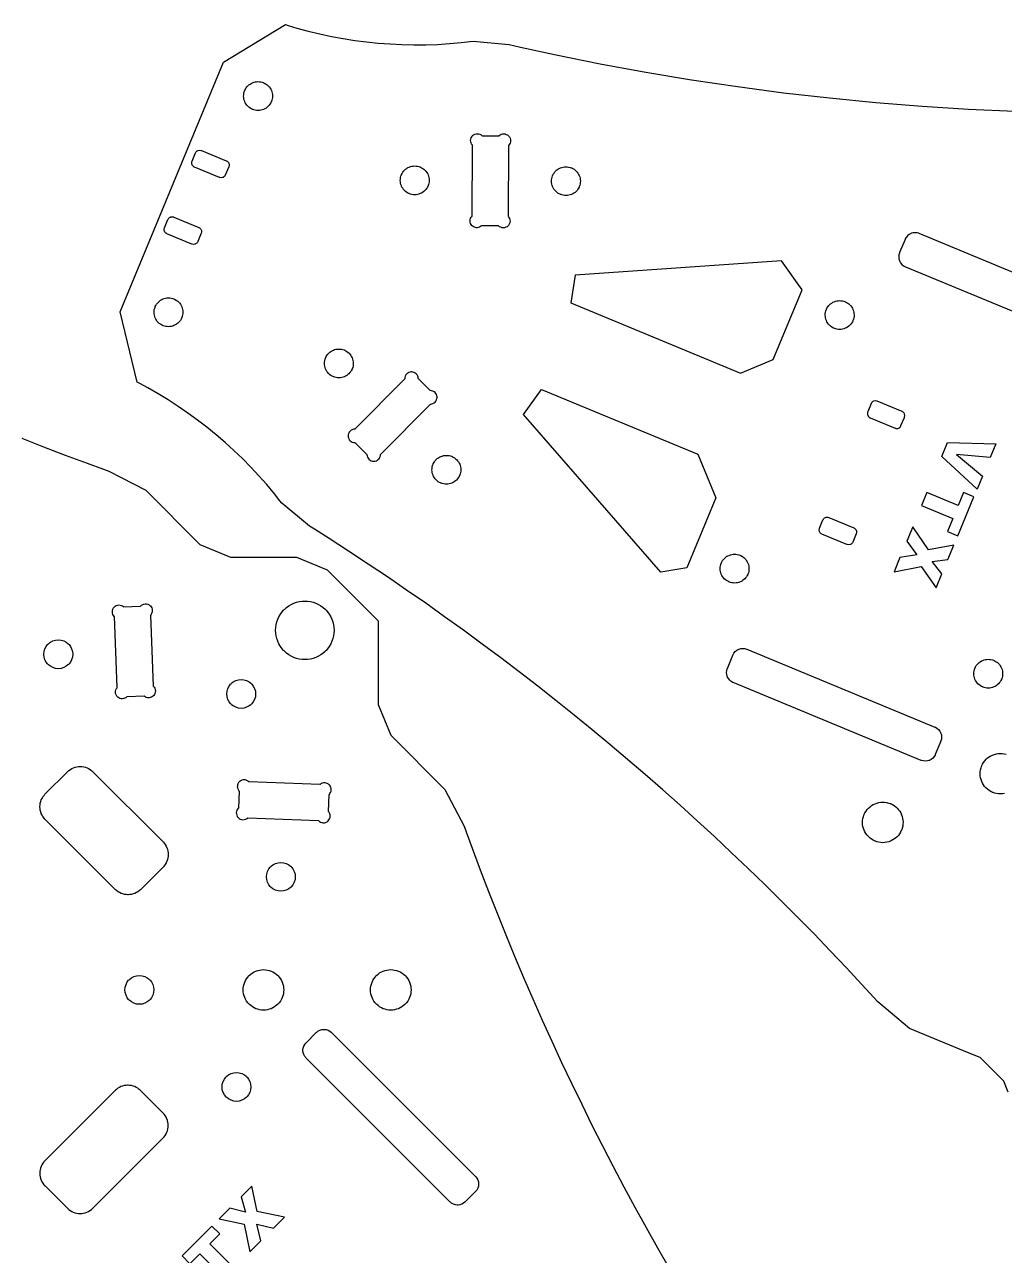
# Model space of a CAD drawing. Extents: x 0 to 997, y 0 to 569.
# Drawn here: x 116.2 to 225, y 432.2 to 568.9 of the extents above; entities that cross this region are included whole.
import ezdxf

# ---------------------------------------------------------------- set-up
doc = ezdxf.new("R2010")
doc.units = 0
doc.layers.get('0').update_dxf_attribs({"linetype": 'CONTINUOUS'})

msp = doc.modelspace()

# ---------------------------------------------------------------- linework, layer by layer
at = {"color": 0}
for points in [[(225.46, 450.335), (224.957, 451.549), (222.344, 454.161), (221.131, 454.664), (214.487, 457.415), (210.954, 460.374), (210.954, 460.374), (210.519, 460.851), (209.21, 462.279), (207.449, 464.169), (205.672, 466.044), (203.881, 467.903), (202.074, 469.746), (200.25, 471.574), (198.413, 473.385), (196.56, 475.179), (194.692, 476.958), (192.808, 478.721), (190.911, 480.468), (188.999, 482.197), (187.071, 483.911), (185.129, 485.608), (183.174, 487.287), (181.204, 488.951), (179.219, 490.597), (177.221, 492.226), (175.208, 493.839), (173.183, 495.435), (171.143, 497.012), (169.09, 498.572), (167.022, 500.115), (164.943, 501.642), (162.849, 503.149), (160.743, 504.639), (158.622, 506.111), (156.49, 507.567), (154.344, 509.003), (152.186, 510.421), (150.015, 511.821), (148.379, 512.86), (147.832, 513.203), (144.754, 515.779), (144.551, 516.04), (143.931, 516.814), (143.082, 517.825), (142.207, 518.813), (141.306, 519.774), (140.379, 520.711), (139.429, 521.621), (138.455, 522.506), (137.458, 523.364), (136.438, 524.194), (135.395, 524.997), (134.332, 525.772), (133.247, 526.519), (132.141, 527.236), (131.016, 527.925), (129.871, 528.582), (129, 529.057), (128.707, 529.21), (126.786, 537.039), (138.267, 564.756), (145.161, 568.932), (145.476, 568.833), (146.428, 568.553), (147.701, 568.208), (148.985, 567.9), (150.274, 567.625), (151.568, 567.386), (152.868, 567.182), (154.174, 567.012), (155.482, 566.878), (156.794, 566.779), (158.108, 566.717), (159.424, 566.689), (160.742, 566.696), (162.058, 566.739), (163.375, 566.818), (164.69, 566.932), (165.676, 567.04), (166.004, 567.082), (170.003, 566.728), (171.261, 566.439), (175.049, 565.615), (180.111, 564.592), (185.188, 563.654), (190.276, 562.804), (195.379, 562.042), (200.493, 561.367), (205.617, 560.779), (210.749, 560.279), (215.889, 559.867), (221.036, 559.543), (226.188, 559.307)], [(236.449, 537.075), (215.568, 545.724), (215.514, 545.747), (215.342, 545.793), (215.108, 545.815), (214.876, 545.793), (214.704, 545.747), (214.65, 545.724), (214.596, 545.701), (214.442, 545.613), (214.261, 545.464), (214.112, 545.283), (214.022, 545.129), (214, 545.075), (213.388, 543.597), (213.388, 543.597), (213.365, 543.542), (213.319, 543.371), (213.297, 543.137), (213.319, 542.904), (213.365, 542.732), (213.388, 542.678), (213.411, 542.624), (213.5, 542.469), (213.649, 542.289), (213.829, 542.14), (213.983, 542.051), (214.038, 542.029), (234.917, 533.381)], [(115.892, 522.982), (118.295, 522.039), (120.707, 521.114), (123.127, 520.211), (124.947, 519.546), (125.556, 519.328), (129.64, 517.196), (135.653, 511.182), (139.068, 509.768), (146.382, 509.768), (149.796, 508.354), (150.725, 507.425), (155.453, 502.697), (155.453, 493.383), (156.867, 489.969), (162.879, 483.956), (165.013, 479.871), (165.013, 479.871), (165.231, 479.264), (165.896, 477.443), (166.799, 475.022), (167.722, 472.611), (168.667, 470.208), (169.631, 467.814), (170.615, 465.428), (171.621, 463.051), (172.646, 460.683), (173.69, 458.325), (174.756, 455.975), (175.84, 453.636), (176.946, 451.306), (178.071, 448.985), (179.215, 446.675), (180.379, 444.374), (181.563, 442.083), (182.765, 439.803), (183.987, 437.533), (185.231, 435.274), (186.492, 433.025), (187.772, 430.786)], [(225.035, 483.5), (224.819, 483.467), (224.601, 483.454), (224.382, 483.463), (224.161, 483.494), (223.942, 483.549), (223.778, 483.604), (223.725, 483.626), (223.725, 483.626), (223.672, 483.647), (223.517, 483.725), (223.324, 483.842), (223.146, 483.975), (222.983, 484.124), (222.837, 484.287), (222.71, 484.463), (222.6, 484.649), (222.507, 484.843), (222.435, 485.047), (222.381, 485.256), (222.347, 485.471), (222.336, 485.689), (222.344, 485.908), (222.376, 486.129), (222.431, 486.349), (222.485, 486.512), (222.507, 486.565), (222.529, 486.618), (222.606, 486.774), (222.724, 486.967), (222.857, 487.144), (223.006, 487.307), (223.168, 487.453), (223.344, 487.581), (223.529, 487.692), (223.725, 487.783), (223.928, 487.856), (224.138, 487.91), (224.353, 487.943), (224.571, 487.956), (224.79, 487.946), (225.011, 487.914), (225.231, 487.861)]]:
    msp.add_lwpolyline(points, dxfattribs=at)
for points in [[(141.508, 559.515), (141.471, 559.531), (141.36, 559.586), (141.222, 559.669), (141.096, 559.764), (140.981, 559.869), (140.878, 559.986), (140.786, 560.11), (140.708, 560.243), (140.643, 560.382), (140.59, 560.526), (140.553, 560.675), (140.529, 560.828), (140.521, 560.982), (140.526, 561.139), (140.549, 561.296), (140.587, 561.451), (140.626, 561.568), (140.643, 561.606), (140.658, 561.644), (140.712, 561.754), (140.796, 561.892), (140.89, 562.018), (140.997, 562.133), (141.112, 562.236), (141.237, 562.328), (141.369, 562.407), (141.508, 562.472), (141.653, 562.524), (141.801, 562.563), (141.954, 562.585), (142.11, 562.594), (142.265, 562.588), (142.422, 562.565), (142.579, 562.526), (142.694, 562.488), (142.733, 562.472), (142.771, 562.457), (142.881, 562.401), (143.018, 562.318), (143.144, 562.224), (143.26, 562.118), (143.364, 562.001), (143.454, 561.878), (143.533, 561.744), (143.599, 561.606), (143.651, 561.461), (143.689, 561.313), (143.712, 561.16), (143.721, 561.006), (143.714, 560.849), (143.692, 560.692), (143.654, 560.536), (143.614, 560.419), (143.599, 560.382), (143.583, 560.343), (143.529, 560.233), (143.446, 560.096), (143.35, 559.969), (143.244, 559.854), (143.129, 559.751), (143.004, 559.66), (142.872, 559.581), (142.733, 559.515), (142.589, 559.464), (142.439, 559.425), (142.286, 559.403), (142.132, 559.393), (141.975, 559.4), (141.818, 559.422), (141.663, 559.461), (141.546, 559.5), (141.508, 559.515)], [(168.889, 556.579), (168.915, 556.606), (169.007, 556.675), (169.138, 556.743), (169.276, 556.783), (169.419, 556.796), (169.563, 556.782), (169.701, 556.74), (169.832, 556.671), (169.922, 556.6), (169.949, 556.574), (169.975, 556.547), (170.044, 556.456), (170.112, 556.325), (170.153, 556.186), (170.165, 556.042), (170.151, 555.899), (170.11, 555.76), (170.04, 555.631), (169.971, 555.54), (169.943, 555.512), (169.901, 547.635), (169.929, 547.608), (169.997, 547.517), (170.065, 547.386), (170.106, 547.246), (170.119, 547.103), (170.104, 546.96), (170.063, 546.821), (169.993, 546.692), (169.924, 546.6), (169.896, 546.574), (169.869, 546.547), (169.778, 546.478), (169.647, 546.411), (169.508, 546.369), (169.365, 546.357), (169.222, 546.372), (169.083, 546.414), (168.953, 546.483), (168.862, 546.553), (168.836, 546.579), (166.957, 546.589), (166.931, 546.564), (166.842, 546.496), (166.712, 546.428), (166.572, 546.386), (166.462, 546.372), (166.425, 546.372), (166.389, 546.372), (166.279, 546.387), (166.139, 546.431), (166.01, 546.501), (165.922, 546.569), (165.896, 546.594), (165.871, 546.621), (165.803, 546.71), (165.735, 546.839), (165.693, 546.979), (165.679, 547.09), (165.679, 547.126), (165.679, 547.164), (165.694, 547.274), (165.737, 547.414), (165.808, 547.542), (165.876, 547.629), (165.901, 547.656), (165.943, 555.535), (165.917, 555.561), (165.849, 555.653), (165.781, 555.783), (165.74, 555.922), (165.726, 556.065), (165.742, 556.208), (165.783, 556.347), (165.853, 556.478), (165.922, 556.568), (165.949, 556.594), (165.976, 556.621), (166.067, 556.69), (166.199, 556.758), (166.337, 556.799), (166.481, 556.811), (166.624, 556.797), (166.763, 556.756), (166.893, 556.686), (166.983, 556.617), (167.01, 556.589), (168.889, 556.579)], [(135.06, 553.094), (135.037, 553.104), (134.971, 553.142), (134.895, 553.206), (134.835, 553.281), (134.79, 553.365), (134.761, 553.457), (134.751, 553.553), (134.76, 553.65), (134.78, 553.725), (134.79, 553.747), (135.172, 554.671), (135.182, 554.694), (135.219, 554.758), (135.281, 554.833), (135.356, 554.896), (135.42, 554.933), (135.443, 554.942), (135.473, 554.954), (135.634, 554.981), (135.795, 554.954), (135.826, 554.942), (138.597, 553.794), (138.62, 553.785), (138.686, 553.746), (138.762, 553.683), (138.823, 553.608), (138.868, 553.524), (138.896, 553.432), (138.906, 553.336), (138.897, 553.238), (138.877, 553.164), (138.868, 553.14), (138.485, 552.217), (138.476, 552.194), (138.439, 552.131), (138.377, 552.054), (138.301, 551.993), (138.237, 551.956), (138.215, 551.946), (138.184, 551.933), (138.023, 551.908), (137.862, 551.933), (137.832, 551.946), (135.06, 553.094)], [(158.911, 550.15), (158.872, 550.167), (158.763, 550.221), (158.625, 550.304), (158.499, 550.399), (158.383, 550.506), (158.279, 550.621), (158.189, 550.746), (158.11, 550.878), (158.044, 551.017), (157.993, 551.161), (157.954, 551.31), (157.931, 551.463), (157.922, 551.618), (157.929, 551.774), (157.951, 551.931), (157.99, 552.086), (158.029, 552.203), (158.044, 552.24), (158.06, 552.279), (158.115, 552.389), (158.199, 552.526), (158.293, 552.653), (158.399, 552.768), (158.515, 552.872), (158.639, 552.963), (158.772, 553.042), (158.911, 553.107), (159.056, 553.158), (159.204, 553.197), (159.357, 553.221), (159.511, 553.229), (159.668, 553.222), (159.825, 553.2), (159.981, 553.162), (160.097, 553.122), (160.135, 553.107), (160.172, 553.092), (160.283, 553.036), (160.421, 552.953), (160.547, 552.858), (160.663, 552.753), (160.765, 552.636), (160.857, 552.512), (160.936, 552.379), (161.001, 552.24), (161.053, 552.096), (161.09, 551.947), (161.114, 551.794), (161.124, 551.64), (161.117, 551.483), (161.094, 551.326), (161.056, 551.171), (161.017, 551.054), (161.001, 551.017), (160.985, 550.979), (160.931, 550.868), (160.847, 550.731), (160.753, 550.604), (160.647, 550.489), (160.531, 550.386), (160.407, 550.294), (160.274, 550.215), (160.135, 550.15), (159.99, 550.099), (159.842, 550.061), (159.689, 550.037), (159.535, 550.028), (159.378, 550.035), (159.221, 550.057), (159.065, 550.096), (158.949, 550.135), (158.911, 550.15)], [(175.71, 550.063), (175.672, 550.078), (175.563, 550.132), (175.425, 550.215), (175.299, 550.311), (175.183, 550.417), (175.079, 550.532), (174.989, 550.657), (174.91, 550.789), (174.844, 550.928), (174.793, 551.072), (174.754, 551.221), (174.731, 551.374), (174.722, 551.529), (174.729, 551.685), (174.751, 551.842), (174.789, 551.999), (174.829, 552.115), (174.844, 552.153), (174.86, 552.19), (174.915, 552.3), (174.997, 552.438), (175.093, 552.564), (175.199, 552.679), (175.315, 552.783), (175.439, 552.875), (175.571, 552.953), (175.71, 553.018), (175.854, 553.071), (176.004, 553.108), (176.157, 553.132), (176.311, 553.14), (176.468, 553.133), (176.625, 553.111), (176.781, 553.074), (176.897, 553.033), (176.935, 553.018), (176.972, 553.003), (177.083, 552.949), (177.221, 552.865), (177.347, 552.769), (177.462, 552.664), (177.565, 552.549), (177.657, 552.424), (177.735, 552.292), (177.801, 552.153), (177.853, 552.008), (177.89, 551.858), (177.914, 551.707), (177.924, 551.551), (177.917, 551.394), (177.894, 551.238), (177.856, 551.082), (177.817, 550.965), (177.801, 550.928), (177.785, 550.89), (177.731, 550.779), (177.647, 550.643), (177.553, 550.515), (177.446, 550.4), (177.331, 550.297), (177.206, 550.206), (177.074, 550.128), (176.935, 550.063), (176.79, 550.01), (176.642, 549.972), (176.489, 549.949), (176.333, 549.94), (176.178, 549.946), (176.021, 549.968), (175.865, 550.007), (175.749, 550.046), (175.71, 550.063)], [(131.999, 545.703), (131.975, 545.713), (131.909, 545.751), (131.834, 545.814), (131.773, 545.889), (131.728, 545.974), (131.7, 546.065), (131.69, 546.161), (131.699, 546.26), (131.718, 546.333), (131.728, 546.357), (132.111, 547.281), (132.12, 547.303), (132.157, 547.367), (132.219, 547.443), (132.295, 547.504), (132.359, 547.542), (132.381, 547.551), (132.412, 547.564), (132.573, 547.589), (132.733, 547.564), (132.764, 547.551), (135.536, 546.403), (135.559, 546.393), (135.625, 546.356), (135.7, 546.292), (135.761, 546.217), (135.806, 546.132), (135.834, 546.04), (135.844, 545.944), (135.835, 545.847), (135.816, 545.774), (135.806, 545.75), (135.424, 544.826), (135.414, 544.803), (135.377, 544.739), (135.315, 544.664), (135.24, 544.601), (135.176, 544.565), (135.153, 544.556), (135.122, 544.543), (134.962, 544.517), (134.801, 544.543), (134.77, 544.556), (131.999, 545.703)], [(176.849, 538.014), (195.697, 530.207), (199.354, 531.721), (202.568, 539.479), (200.272, 542.669), (177.35, 541.085), (176.849, 538.014)], [(131.558, 535.494), (131.521, 535.51), (131.411, 535.565), (131.273, 535.649), (131.147, 535.743), (131.031, 535.849), (130.928, 535.965), (130.837, 536.089), (130.758, 536.222), (130.693, 536.361), (130.641, 536.506), (130.603, 536.654), (130.579, 536.807), (130.57, 536.961), (130.577, 537.118), (130.599, 537.275), (130.638, 537.431), (130.677, 537.547), (130.693, 537.585), (130.708, 537.624), (130.763, 537.733), (130.846, 537.871), (130.941, 537.997), (131.047, 538.113), (131.163, 538.215), (131.287, 538.307), (131.42, 538.386), (131.558, 538.451), (131.703, 538.503), (131.852, 538.54), (132.005, 538.564), (132.16, 538.574), (132.316, 538.567), (132.473, 538.544), (132.629, 538.506), (132.745, 538.467), (132.783, 538.451), (132.821, 538.436), (132.931, 538.381), (133.068, 538.297), (133.195, 538.203), (133.31, 538.097), (133.414, 537.981), (133.505, 537.857), (133.584, 537.724), (133.649, 537.585), (133.701, 537.44), (133.739, 537.292), (133.762, 537.139), (133.771, 536.985), (133.765, 536.828), (133.742, 536.671), (133.704, 536.515), (133.665, 536.399), (133.649, 536.361), (133.633, 536.322), (133.579, 536.213), (133.496, 536.075), (133.4, 535.949), (133.294, 535.833), (133.179, 535.731), (133.054, 535.639), (132.922, 535.56), (132.783, 535.494), (132.639, 535.443), (132.49, 535.404), (132.337, 535.381), (132.182, 535.372), (132.026, 535.379), (131.869, 535.401), (131.713, 535.44), (131.596, 535.479), (131.558, 535.494)], [(206.117, 535.189), (206.079, 535.204), (205.969, 535.26), (205.832, 535.343), (205.706, 535.438), (205.59, 535.543), (205.486, 535.66), (205.396, 535.783), (205.317, 535.917), (205.251, 536.056), (205.199, 536.2), (205.161, 536.349), (205.138, 536.501), (205.129, 536.656), (205.136, 536.813), (205.158, 536.969), (205.196, 537.125), (205.236, 537.242), (205.251, 537.279), (205.267, 537.318), (205.321, 537.428), (205.404, 537.565), (205.5, 537.692), (205.606, 537.807), (205.721, 537.91), (205.846, 538.001), (205.978, 538.081), (206.117, 538.146), (206.261, 538.197), (206.411, 538.235), (206.564, 538.258), (206.718, 538.268), (206.875, 538.261), (207.032, 538.239), (207.188, 538.2), (207.304, 538.161), (207.342, 538.146), (207.379, 538.131), (207.49, 538.075), (207.628, 537.992), (207.754, 537.897), (207.869, 537.792), (207.972, 537.675), (208.064, 537.551), (208.142, 537.418), (208.207, 537.279), (208.26, 537.135), (208.297, 536.986), (208.321, 536.833), (208.329, 536.679), (208.324, 536.522), (208.301, 536.365), (208.263, 536.21), (208.224, 536.093), (208.207, 536.056), (208.192, 536.017), (208.138, 535.907), (208.054, 535.769), (207.96, 535.643), (207.853, 535.528), (207.737, 535.425), (207.612, 535.333), (207.481, 535.254), (207.342, 535.189), (207.197, 535.137), (207.049, 535.099), (206.896, 535.075), (206.74, 535.067), (206.585, 535.074), (206.428, 535.096), (206.271, 535.135), (206.156, 535.174), (206.117, 535.189)], [(150.486, 529.811), (150.449, 529.828), (150.337, 529.882), (150.2, 529.965), (150.074, 530.06), (149.958, 530.167), (149.856, 530.282), (149.764, 530.407), (149.686, 530.539), (149.619, 530.678), (149.568, 530.822), (149.531, 530.971), (149.507, 531.124), (149.497, 531.279), (149.504, 531.435), (149.526, 531.592), (149.565, 531.747), (149.604, 531.864), (149.619, 531.901), (149.636, 531.94), (149.69, 532.05), (149.774, 532.188), (149.868, 532.314), (149.975, 532.429), (150.09, 532.533), (150.215, 532.624), (150.347, 532.703), (150.486, 532.768), (150.631, 532.819), (150.779, 532.858), (150.932, 532.882), (151.087, 532.89), (151.243, 532.883), (151.4, 532.861), (151.556, 532.824), (151.672, 532.783), (151.711, 532.768), (151.749, 532.753), (151.858, 532.697), (151.996, 532.614), (152.122, 532.519), (152.237, 532.414), (152.342, 532.297), (152.432, 532.174), (152.511, 532.04), (152.576, 531.901), (152.628, 531.757), (152.667, 531.608), (152.69, 531.456), (152.699, 531.301), (152.692, 531.144), (152.669, 530.988), (152.632, 530.832), (152.592, 530.715), (152.576, 530.678), (152.561, 530.64), (152.506, 530.529), (152.424, 530.392), (152.328, 530.265), (152.222, 530.15), (152.106, 530.047), (151.982, 529.956), (151.85, 529.876), (151.711, 529.811), (151.567, 529.76), (151.417, 529.722), (151.264, 529.699), (151.11, 529.689), (150.953, 529.696), (150.796, 529.718), (150.64, 529.757), (150.524, 529.796), (150.486, 529.811)], [(154.219, 521.167), (154.221, 521.129), (154.235, 521.019), (154.279, 520.881), (154.349, 520.751), (154.417, 520.664), (154.443, 520.637), (154.468, 520.611), (154.557, 520.544), (154.686, 520.476), (154.826, 520.435), (154.938, 520.421), (154.974, 520.421), (155.011, 520.421), (155.121, 520.436), (155.261, 520.479), (155.389, 520.549), (155.478, 520.617), (155.503, 520.643), (155.529, 520.669), (155.596, 520.758), (155.664, 520.887), (155.706, 521.028), (155.719, 521.137), (155.719, 521.175), (161.261, 526.775), (161.3, 526.775), (161.413, 526.79), (161.553, 526.835), (161.681, 526.906), (161.79, 526.997), (161.882, 527.108), (161.95, 527.236), (161.993, 527.378), (162.008, 527.492), (162.008, 527.529), (162.007, 527.567), (161.992, 527.679), (161.947, 527.821), (161.878, 527.947), (161.785, 528.058), (161.674, 528.149), (161.546, 528.218), (161.406, 528.26), (161.292, 528.275), (161.254, 528.275), (159.918, 529.596), (159.918, 529.633), (159.903, 529.747), (159.858, 529.887), (159.788, 530.015), (159.696, 530.125), (159.585, 530.217), (159.457, 530.285), (159.315, 530.328), (159.203, 530.343), (159.164, 530.342), (159.126, 530.342), (159.014, 530.326), (158.872, 530.282), (158.746, 530.213), (158.635, 530.119), (158.544, 530.008), (158.476, 529.881), (158.433, 529.74), (158.418, 529.626), (158.418, 529.589), (152.876, 523.988), (152.839, 523.988), (152.725, 523.972), (152.585, 523.928), (152.458, 523.858), (152.347, 523.765), (152.257, 523.654), (152.188, 523.526), (152.144, 523.385), (152.131, 523.272), (152.131, 523.233), (152.131, 523.196), (152.147, 523.083), (152.192, 522.943), (152.261, 522.815), (152.353, 522.706), (152.464, 522.614), (152.592, 522.546), (152.733, 522.503), (152.847, 522.488), (152.885, 522.488), (154.219, 521.167)], [(190.962, 521.215), (192.982, 516.339), (189.769, 508.582), (186.86, 508.107), (171.619, 525.611), (173.624, 528.397), (190.962, 521.215)], [(210.885, 527.099), (210.853, 527.111), (210.693, 527.137), (210.532, 527.111), (210.501, 527.099), (210.479, 527.09), (210.414, 527.053), (210.339, 526.99), (210.278, 526.915), (210.24, 526.851), (210.231, 526.828), (209.849, 525.904), (209.839, 525.882), (209.819, 525.807), (209.81, 525.71), (209.819, 525.614), (209.849, 525.522), (209.893, 525.438), (209.954, 525.363), (210.029, 525.299), (210.096, 525.261), (210.118, 525.251), (212.89, 524.103), (212.914, 524.093), (212.987, 524.074), (213.085, 524.065), (213.182, 524.075), (213.274, 524.103), (213.358, 524.149), (213.433, 524.21), (213.496, 524.285), (213.533, 524.35), (213.543, 524.374), (213.926, 525.297), (213.939, 525.328), (213.964, 525.489), (213.939, 525.65), (213.926, 525.681), (213.917, 525.703), (213.879, 525.767), (213.818, 525.843), (213.743, 525.904), (213.678, 525.942), (213.656, 525.951), (210.885, 527.099)], [(218.082, 520.958), (218.724, 522.506), (224.065, 522.338), (223.447, 520.846), (219.692, 521.182), (222.592, 518.779), (221.992, 517.331), (218.082, 520.958)], [(162.428, 517.994), (162.39, 518.011), (162.279, 518.065), (162.142, 518.149), (162.015, 518.243), (161.9, 518.35), (161.797, 518.465), (161.706, 518.59), (161.628, 518.722), (161.563, 518.861), (161.51, 519.006), (161.472, 519.154), (161.449, 519.307), (161.44, 519.463), (161.446, 519.618), (161.468, 519.775), (161.507, 519.931), (161.546, 520.047), (161.563, 520.085), (161.578, 520.124), (161.632, 520.233), (161.715, 520.371), (161.81, 520.497), (161.917, 520.613), (162.032, 520.717), (162.157, 520.807), (162.289, 520.886), (162.428, 520.951), (162.572, 521.003), (162.721, 521.042), (162.874, 521.065), (163.029, 521.074), (163.185, 521.067), (163.342, 521.044), (163.499, 521.007), (163.614, 520.967), (163.653, 520.951), (163.69, 520.936), (163.8, 520.881), (163.938, 520.797), (164.064, 520.703), (164.179, 520.597), (164.283, 520.481), (164.374, 520.357), (164.453, 520.224), (164.518, 520.085), (164.571, 519.94), (164.608, 519.792), (164.632, 519.639), (164.64, 519.485), (164.633, 519.328), (164.611, 519.171), (164.574, 519.015), (164.533, 518.899), (164.518, 518.861), (164.503, 518.824), (164.449, 518.713), (164.365, 518.575), (164.269, 518.449), (164.164, 518.333), (164.049, 518.231), (163.924, 518.139), (163.792, 518.06), (163.653, 517.994), (163.508, 517.943), (163.358, 517.906), (163.206, 517.882), (163.051, 517.872), (162.894, 517.879), (162.737, 517.901), (162.582, 517.94), (162.465, 517.979), (162.428, 517.994)], [(216.415, 516.933), (215.824, 515.506), (219.303, 514.065), (218.7, 512.61), (219.84, 512.136), (221.638, 516.476), (220.497, 516.949), (219.893, 515.493), (216.415, 516.933)], [(208.299, 513.017), (208.321, 513.007), (208.388, 512.969), (208.462, 512.906), (208.524, 512.831), (208.568, 512.746), (208.597, 512.654), (208.607, 512.558), (208.597, 512.46), (208.578, 512.386), (208.568, 512.364), (208.186, 511.439), (208.176, 511.417), (208.139, 511.353), (208.078, 511.278), (208.003, 511.215), (207.938, 511.178), (207.915, 511.169), (207.885, 511.156), (207.724, 511.131), (207.564, 511.156), (207.533, 511.169), (204.761, 512.317), (204.739, 512.326), (204.674, 512.364), (204.599, 512.425), (204.538, 512.501), (204.5, 512.565), (204.49, 512.588), (204.478, 512.618), (204.453, 512.779), (204.478, 512.94), (204.49, 512.971), (204.874, 513.894), (204.883, 513.918), (204.921, 513.983), (204.983, 514.058), (205.06, 514.119), (205.144, 514.165), (205.236, 514.193), (205.332, 514.203), (205.429, 514.194), (205.503, 514.175), (205.526, 514.165), (208.299, 513.017)], [(215.294, 510.031), (213.432, 509.733), (212.768, 508.129), (215.801, 508.715), (217.443, 506.351), (218.089, 507.907), (216.997, 509.292), (218.757, 509.521), (219.408, 511.093), (216.596, 510.561), (214.849, 513.151), (214.188, 511.557), (215.294, 510.031)], [(194.446, 507.011), (194.407, 507.026), (194.297, 507.081), (194.16, 507.164), (194.033, 507.26), (193.918, 507.365), (193.814, 507.481), (193.724, 507.606), (193.644, 507.738), (193.579, 507.876), (193.528, 508.021), (193.489, 508.171), (193.465, 508.322), (193.457, 508.478), (193.464, 508.635), (193.486, 508.79), (193.525, 508.947), (193.564, 509.064), (193.579, 509.101), (193.594, 509.139), (193.65, 509.249), (193.733, 509.386), (193.828, 509.514), (193.933, 509.629), (194.05, 509.732), (194.174, 509.824), (194.307, 509.901), (194.446, 509.967), (194.59, 510.019), (194.739, 510.057), (194.892, 510.081), (195.046, 510.089), (195.203, 510.083), (195.36, 510.061), (195.515, 510.022), (195.632, 509.983), (195.669, 509.967), (195.707, 509.951), (195.818, 509.897), (195.956, 509.814), (196.082, 509.718), (196.197, 509.613), (196.3, 509.497), (196.392, 509.372), (196.471, 509.24), (196.536, 509.101), (196.587, 508.957), (196.625, 508.808), (196.649, 508.656), (196.658, 508.5), (196.651, 508.344), (196.629, 508.188), (196.59, 508.031), (196.551, 507.914), (196.536, 507.876), (196.519, 507.839), (196.465, 507.729), (196.382, 507.592), (196.288, 507.465), (196.181, 507.35), (196.065, 507.246), (195.94, 507.154), (195.808, 507.076), (195.669, 507.011), (195.525, 506.958), (195.376, 506.921), (195.224, 506.897), (195.068, 506.889), (194.913, 506.894), (194.756, 506.918), (194.6, 506.956), (194.483, 506.994), (194.446, 507.011)], [(149.619, 503.935), (149.678, 503.876), (149.842, 503.688), (150.035, 503.425), (150.199, 503.147), (150.333, 502.86), (150.438, 502.561), (150.511, 502.257), (150.556, 501.949), (150.571, 501.636), (150.556, 501.325), (150.511, 501.015), (150.438, 500.711), (150.333, 500.414), (150.199, 500.125), (150.035, 499.849), (149.842, 499.585), (149.678, 499.397), (149.619, 499.339), (149.56, 499.279), (149.372, 499.115), (149.108, 498.922), (148.832, 498.758), (148.543, 498.625), (148.246, 498.521), (147.942, 498.446), (147.632, 498.401), (147.321, 498.386), (147.01, 498.401), (146.7, 498.446), (146.396, 498.521), (146.097, 498.625), (145.81, 498.758), (145.532, 498.922), (145.269, 499.115), (145.082, 499.279), (145.022, 499.339), (144.964, 499.397), (144.8, 499.585), (144.606, 499.849), (144.443, 500.125), (144.308, 500.414), (144.204, 500.711), (144.131, 501.015), (144.086, 501.325), (144.071, 501.636), (144.086, 501.949), (144.131, 502.257), (144.204, 502.561), (144.308, 502.86), (144.443, 503.147), (144.606, 503.425), (144.8, 503.688), (144.964, 503.876), (145.022, 503.935), (145.082, 503.993), (145.269, 504.158), (145.532, 504.351), (145.81, 504.515), (146.097, 504.649), (146.396, 504.753), (146.7, 504.826), (147.01, 504.872), (147.321, 504.886), (147.632, 504.872), (147.942, 504.826), (148.246, 504.753), (148.543, 504.649), (148.832, 504.515), (149.108, 504.351), (149.372, 504.158), (149.56, 503.993), (149.619, 503.935)], [(130.475, 495.438), (130.502, 495.412), (130.573, 495.326), (130.647, 495.2), (130.695, 495.063), (130.714, 494.953), (130.715, 494.915), (130.716, 494.879), (130.706, 494.768), (130.669, 494.626), (130.605, 494.496), (130.541, 494.404), (130.516, 494.378), (130.491, 494.35), (130.405, 494.279), (130.279, 494.206), (130.141, 494.158), (130.031, 494.139), (129.994, 494.137), (129.958, 494.136), (129.847, 494.147), (129.705, 494.183), (129.574, 494.247), (129.483, 494.313), (129.456, 494.338), (129.456, 494.336), (127.579, 494.264), (127.579, 494.265), (127.554, 494.238), (127.466, 494.164), (127.338, 494.09), (127.201, 494.044), (127.058, 494.025), (126.914, 494.033), (126.774, 494.069), (126.641, 494.132), (126.547, 494.199), (126.52, 494.224), (126.492, 494.25), (126.419, 494.338), (126.345, 494.465), (126.299, 494.603), (126.28, 494.746), (126.288, 494.889), (126.324, 495.029), (126.387, 495.162), (126.453, 495.257), (126.479, 495.283), (126.478, 495.283), (126.176, 503.156), (126.149, 503.182), (126.076, 503.269), (126.002, 503.397), (125.956, 503.535), (125.936, 503.678), (125.945, 503.821), (125.98, 503.963), (126.044, 504.094), (126.11, 504.189), (126.136, 504.217), (126.161, 504.244), (126.25, 504.317), (126.377, 504.39), (126.515, 504.438), (126.657, 504.457), (126.801, 504.449), (126.942, 504.412), (127.075, 504.349), (127.169, 504.283), (127.196, 504.257), (129.072, 504.329), (129.098, 504.357), (129.186, 504.429), (129.314, 504.503), (129.451, 504.55), (129.594, 504.569), (129.738, 504.561), (129.878, 504.525), (130.011, 504.461), (130.105, 504.396), (130.133, 504.369), (130.16, 504.344), (130.233, 504.256), (130.307, 504.128), (130.353, 503.99), (130.373, 503.847), (130.364, 503.704), (130.329, 503.564), (130.265, 503.431), (130.199, 503.338), (130.173, 503.31), (130.476, 495.438), (130.475, 495.438)], [(121.063, 500.106), (121.121, 500.049), (121.269, 499.856), (121.415, 499.576), (121.503, 499.281), (121.532, 498.975), (121.503, 498.669), (121.415, 498.372), (121.269, 498.094), (121.121, 497.9), (121.063, 497.843), (121.007, 497.786), (120.813, 497.637), (120.534, 497.492), (120.238, 497.404), (119.932, 497.375), (119.627, 497.404), (119.33, 497.492), (119.052, 497.637), (118.858, 497.786), (118.801, 497.843), (118.744, 497.9), (118.596, 498.094), (118.449, 498.372), (118.361, 498.669), (118.332, 498.975), (118.361, 499.281), (118.449, 499.576), (118.596, 499.856), (118.744, 500.049), (118.801, 500.106), (118.858, 500.162), (119.052, 500.311), (119.33, 500.457), (119.627, 500.546), (119.932, 500.575), (120.238, 500.546), (120.534, 500.457), (120.813, 500.311), (121.007, 500.162), (121.063, 500.106)], [(217.351, 487.836), (217.328, 487.781), (217.239, 487.628), (217.09, 487.446), (216.91, 487.297), (216.756, 487.208), (216.701, 487.186), (216.647, 487.164), (216.475, 487.118), (216.242, 487.094), (216.01, 487.118), (215.837, 487.164), (215.783, 487.186), (194.903, 495.835), (194.849, 495.857), (194.694, 495.946), (194.514, 496.094), (194.365, 496.276), (194.276, 496.429), (194.254, 496.485), (194.232, 496.539), (194.185, 496.71), (194.163, 496.943), (194.185, 497.176), (194.232, 497.349), (194.254, 497.403), (194.867, 498.881), (194.889, 498.935), (194.978, 499.089), (195.126, 499.269), (195.307, 499.418), (195.461, 499.508), (195.515, 499.531), (195.569, 499.553), (195.742, 499.599), (195.975, 499.622), (196.208, 499.599), (196.379, 499.553), (196.433, 499.531), (217.314, 490.882), (217.368, 490.86), (217.522, 490.769), (217.703, 490.621), (217.851, 490.44), (217.94, 490.286), (217.962, 490.232), (217.986, 490.178), (218.032, 490.006), (218.054, 489.774), (218.032, 489.54), (217.986, 489.368), (217.962, 489.314), (217.351, 487.836)], [(222.624, 495.339), (222.586, 495.354), (222.475, 495.41), (222.337, 495.492), (222.211, 495.588), (222.096, 495.693), (221.993, 495.81), (221.901, 495.933), (221.824, 496.065), (221.758, 496.204), (221.706, 496.349), (221.668, 496.499), (221.644, 496.651), (221.636, 496.806), (221.642, 496.963), (221.664, 497.119), (221.703, 497.275), (221.742, 497.392), (221.758, 497.429), (221.774, 497.467), (221.828, 497.578), (221.911, 497.715), (222.006, 497.842), (222.112, 497.957), (222.228, 498.06), (222.353, 498.151), (222.485, 498.229), (222.624, 498.296), (222.768, 498.347), (222.917, 498.385), (223.069, 498.408), (223.225, 498.418), (223.381, 498.411), (223.538, 498.389), (223.694, 498.35), (223.81, 498.311), (223.849, 498.296), (223.886, 498.279), (223.996, 498.225), (224.133, 498.142), (224.26, 498.047), (224.375, 497.94), (224.479, 497.825), (224.569, 497.7), (224.649, 497.568), (224.714, 497.429), (224.767, 497.285), (224.804, 497.136), (224.828, 496.983), (224.836, 496.828), (224.829, 496.672), (224.807, 496.515), (224.769, 496.36), (224.729, 496.243), (224.714, 496.204), (224.699, 496.167), (224.644, 496.057), (224.561, 495.919), (224.465, 495.793), (224.36, 495.678), (224.244, 495.574), (224.119, 495.483), (223.987, 495.404), (223.849, 495.339), (223.704, 495.287), (223.554, 495.249), (223.403, 495.225), (223.247, 495.217), (223.09, 495.224), (222.933, 495.246), (222.778, 495.283), (222.661, 495.324), (222.624, 495.339)], [(141.381, 495.697), (141.438, 495.64), (141.586, 495.446), (141.732, 495.168), (141.821, 494.871), (141.85, 494.565), (141.821, 494.26), (141.732, 493.964), (141.586, 493.685), (141.438, 493.492), (141.381, 493.433), (141.324, 493.376), (141.131, 493.229), (140.851, 493.082), (140.556, 492.994), (140.25, 492.965), (139.944, 492.994), (139.647, 493.082), (139.369, 493.229), (139.175, 493.376), (139.118, 493.433), (139.061, 493.492), (138.914, 493.685), (138.767, 493.964), (138.679, 494.26), (138.65, 494.565), (138.679, 494.871), (138.767, 495.168), (138.914, 495.446), (139.061, 495.64), (139.118, 495.697), (139.175, 495.754), (139.369, 495.901), (139.647, 496.049), (139.944, 496.136), (140.25, 496.165), (140.556, 496.136), (140.851, 496.049), (141.131, 495.901), (141.324, 495.754), (141.381, 495.697)], [(131.564, 478.149), (131.6, 478.113), (131.701, 477.997), (131.82, 477.835), (131.921, 477.665), (132.003, 477.488), (132.067, 477.304), (132.113, 477.117), (132.14, 476.926), (132.15, 476.735), (132.14, 476.543), (132.113, 476.353), (132.067, 476.165), (132.003, 475.982), (131.921, 475.804), (131.82, 475.635), (131.701, 475.472), (131.6, 475.357), (131.564, 475.321), (129.089, 472.846), (129.054, 472.811), (128.942, 472.713), (128.784, 472.596), (128.617, 472.496), (128.44, 472.412), (128.256, 472.346), (128.067, 472.299), (127.872, 472.269), (127.724, 472.26), (127.675, 472.26), (127.625, 472.26), (127.477, 472.269), (127.283, 472.299), (127.093, 472.346), (126.909, 472.412), (126.733, 472.496), (126.565, 472.596), (126.407, 472.713), (126.295, 472.811), (126.261, 472.846), (118.482, 480.624), (118.446, 480.66), (118.345, 480.775), (118.226, 480.938), (118.125, 481.108), (118.043, 481.285), (117.979, 481.468), (117.933, 481.656), (117.906, 481.846), (117.897, 482.037), (117.906, 482.229), (117.933, 482.419), (117.979, 482.607), (118.043, 482.79), (118.125, 482.968), (118.226, 483.139), (118.345, 483.3), (118.446, 483.417), (118.482, 483.453), (120.957, 485.926), (120.993, 485.964), (121.109, 486.064), (121.271, 486.183), (121.441, 486.283), (121.619, 486.367), (121.802, 486.431), (121.989, 486.476), (122.18, 486.504), (122.371, 486.512), (122.563, 486.504), (122.753, 486.476), (122.941, 486.431), (123.124, 486.367), (123.302, 486.283), (123.472, 486.183), (123.634, 486.064), (123.749, 485.964), (123.786, 485.926), (131.564, 478.149)], [(141.122, 484.792), (141.096, 484.819), (141.008, 484.892), (140.881, 484.965), (140.743, 485.012), (140.6, 485.032), (140.457, 485.024), (140.315, 484.988), (140.183, 484.924), (140.089, 484.858), (140.061, 484.832), (140.035, 484.807), (139.964, 484.721), (139.889, 484.594), (139.842, 484.457), (139.822, 484.347), (139.821, 484.31), (139.819, 484.274), (139.831, 484.162), (139.868, 484.021), (139.932, 483.889), (139.996, 483.799), (140.021, 483.771), (140.021, 483.772), (139.949, 481.894), (139.949, 481.896), (139.921, 481.869), (139.849, 481.782), (139.775, 481.654), (139.728, 481.517), (139.708, 481.374), (139.717, 481.231), (139.753, 481.089), (139.817, 480.957), (139.882, 480.863), (139.908, 480.835), (139.933, 480.807), (140.022, 480.735), (140.15, 480.661), (140.288, 480.614), (140.429, 480.594), (140.574, 480.603), (140.714, 480.639), (140.847, 480.703), (140.94, 480.768), (140.968, 480.794), (140.968, 480.794), (148.84, 480.492), (148.865, 480.465), (148.95, 480.394), (149.076, 480.321), (149.215, 480.272), (149.325, 480.254), (149.362, 480.251), (149.399, 480.251), (149.51, 480.261), (149.651, 480.299), (149.783, 480.363), (149.874, 480.426), (149.9, 480.451), (149.928, 480.476), (149.999, 480.563), (150.072, 480.689), (150.121, 480.826), (150.139, 480.936), (150.14, 480.974), (150.142, 481.01), (150.132, 481.121), (150.094, 481.262), (150.031, 481.394), (149.967, 481.485), (149.942, 481.512), (150.014, 483.387), (150.04, 483.412), (150.111, 483.499), (150.185, 483.625), (150.233, 483.764), (150.251, 483.874), (150.253, 483.91), (150.254, 483.946), (150.244, 484.057), (150.207, 484.199), (150.143, 484.331), (150.079, 484.421), (150.054, 484.449), (150.029, 484.475), (149.943, 484.547), (149.817, 484.621), (149.679, 484.668), (149.569, 484.688), (149.532, 484.689), (149.496, 484.69), (149.385, 484.679), (149.243, 484.643), (149.111, 484.578), (149.021, 484.514), (148.993, 484.489), (141.121, 484.792), (141.122, 484.792)], [(210.66, 478.214), (210.606, 478.236), (210.451, 478.313), (210.258, 478.429), (210.081, 478.564), (209.918, 478.713), (209.772, 478.875), (209.644, 479.05), (209.533, 479.236), (209.442, 479.432), (209.368, 479.635), (209.315, 479.844), (209.282, 480.058), (209.269, 480.276), (209.279, 480.497), (209.31, 480.717), (209.364, 480.936), (209.419, 481.1), (209.442, 481.154), (209.464, 481.207), (209.54, 481.361), (209.657, 481.556), (209.792, 481.733), (209.94, 481.894), (210.103, 482.04), (210.278, 482.168), (210.464, 482.279), (210.66, 482.371), (210.862, 482.444), (211.072, 482.497), (211.286, 482.531), (211.504, 482.543), (211.725, 482.533), (211.944, 482.503), (212.164, 482.449), (212.328, 482.393), (212.382, 482.371), (212.435, 482.349), (212.589, 482.272), (212.783, 482.156), (212.961, 482.022), (213.124, 481.872), (213.268, 481.71), (213.397, 481.535), (213.507, 481.349), (213.599, 481.154), (213.672, 480.95), (213.725, 480.74), (213.758, 480.526), (213.771, 480.308), (213.761, 480.089), (213.731, 479.868), (213.676, 479.649), (213.621, 479.485), (213.599, 479.432), (213.578, 479.378), (213.5, 479.224), (213.383, 479.031), (213.25, 478.851), (213.1, 478.69), (212.938, 478.544), (212.763, 478.417), (212.576, 478.306), (212.382, 478.214), (212.178, 478.14), (211.968, 478.088), (211.754, 478.054), (211.536, 478.042), (211.317, 478.051), (211.096, 478.082), (210.876, 478.136), (210.712, 478.192), (210.66, 478.214)], [(145.79, 475.379), (145.847, 475.322), (145.996, 475.128), (146.142, 474.85), (146.229, 474.554), (146.258, 474.247), (146.229, 473.942), (146.142, 473.646), (145.996, 473.368), (145.847, 473.174), (145.79, 473.117), (145.733, 473.06), (145.539, 472.911), (145.261, 472.765), (144.964, 472.678), (144.658, 472.647), (144.353, 472.678), (144.057, 472.765), (143.778, 472.911), (143.585, 473.06), (143.528, 473.117), (143.471, 473.174), (143.322, 473.368), (143.176, 473.646), (143.087, 473.942), (143.058, 474.247), (143.087, 474.554), (143.176, 474.85), (143.322, 475.128), (143.471, 475.322), (143.528, 475.379), (143.585, 475.436), (143.778, 475.585), (144.057, 475.731), (144.353, 475.818), (144.658, 475.847), (144.964, 475.818), (145.261, 475.731), (145.539, 475.585), (145.733, 475.436), (145.79, 475.379)], [(144.315, 463.276), (144.356, 463.235), (144.469, 463.106), (144.604, 462.922), (144.717, 462.731), (144.81, 462.532), (144.882, 462.325), (144.933, 462.115), (144.964, 461.9), (144.975, 461.685), (144.964, 461.469), (144.933, 461.256), (144.882, 461.044), (144.81, 460.839), (144.717, 460.639), (144.604, 460.447), (144.469, 460.265), (144.356, 460.135), (144.315, 460.094), (144.275, 460.053), (144.144, 459.939), (143.962, 459.806), (143.771, 459.692), (143.571, 459.6), (143.365, 459.528), (143.154, 459.476), (142.94, 459.446), (142.725, 459.435), (142.508, 459.446), (142.294, 459.476), (142.083, 459.528), (141.878, 459.6), (141.678, 459.692), (141.486, 459.806), (141.304, 459.939), (141.174, 460.053), (141.133, 460.094), (141.093, 460.135), (140.979, 460.265), (140.846, 460.447), (140.732, 460.639), (140.639, 460.839), (140.567, 461.044), (140.515, 461.256), (140.485, 461.469), (140.475, 461.685), (140.485, 461.9), (140.515, 462.115), (140.567, 462.325), (140.639, 462.532), (140.732, 462.731), (140.846, 462.922), (140.979, 463.106), (141.093, 463.235), (141.133, 463.276), (141.174, 463.317), (141.304, 463.431), (141.486, 463.564), (141.678, 463.678), (141.878, 463.769), (142.083, 463.842), (142.294, 463.893), (142.508, 463.925), (142.725, 463.935), (142.94, 463.925), (143.154, 463.893), (143.365, 463.842), (143.571, 463.769), (143.771, 463.678), (143.962, 463.564), (144.144, 463.431), (144.275, 463.317), (144.315, 463.276)], [(158.458, 463.276), (158.499, 463.235), (158.612, 463.106), (158.746, 462.922), (158.86, 462.731), (158.951, 462.532), (159.024, 462.325), (159.075, 462.115), (159.107, 461.9), (159.117, 461.685), (159.107, 461.469), (159.075, 461.256), (159.024, 461.044), (158.951, 460.839), (158.86, 460.639), (158.746, 460.447), (158.612, 460.265), (158.499, 460.135), (158.458, 460.094), (158.417, 460.053), (158.286, 459.939), (158.104, 459.806), (157.913, 459.692), (157.714, 459.6), (157.507, 459.528), (157.296, 459.476), (157.082, 459.446), (156.867, 459.435), (156.651, 459.446), (156.438, 459.476), (156.226, 459.528), (156.019, 459.6), (155.821, 459.692), (155.629, 459.806), (155.446, 459.939), (155.317, 460.053), (155.275, 460.094), (155.235, 460.135), (155.121, 460.265), (154.987, 460.447), (154.874, 460.639), (154.782, 460.839), (154.71, 461.044), (154.658, 461.256), (154.626, 461.469), (154.617, 461.685), (154.626, 461.9), (154.658, 462.115), (154.71, 462.325), (154.782, 462.532), (154.874, 462.731), (154.987, 462.922), (155.121, 463.106), (155.235, 463.235), (155.275, 463.276), (155.317, 463.317), (155.446, 463.431), (155.629, 463.564), (155.821, 463.678), (156.019, 463.769), (156.226, 463.842), (156.438, 463.893), (156.651, 463.925), (156.867, 463.935), (157.082, 463.925), (157.296, 463.893), (157.507, 463.842), (157.714, 463.769), (157.913, 463.678), (158.104, 463.564), (158.286, 463.431), (158.417, 463.317), (158.458, 463.276)], [(130.067, 462.817), (130.124, 462.76), (130.272, 462.565), (130.419, 462.287), (130.507, 461.99), (130.536, 461.685), (130.507, 461.379), (130.419, 461.083), (130.272, 460.804), (130.124, 460.611), (130.067, 460.554), (130.01, 460.497), (129.816, 460.349), (129.538, 460.201), (129.242, 460.114), (128.936, 460.085), (128.63, 460.114), (128.334, 460.201), (128.056, 460.349), (127.862, 460.497), (127.805, 460.554), (127.748, 460.611), (127.599, 460.804), (127.453, 461.083), (127.365, 461.379), (127.336, 461.685), (127.365, 461.99), (127.453, 462.287), (127.599, 462.565), (127.748, 462.76), (127.805, 462.817), (127.862, 462.874), (128.056, 463.021), (128.334, 463.168), (128.63, 463.256), (128.936, 463.285), (129.242, 463.256), (129.538, 463.168), (129.816, 463.021), (130.01, 462.874), (130.067, 462.817)], [(148.593, 456.947), (148.635, 456.989), (148.776, 457.097), (148.983, 457.207), (149.207, 457.275), (149.383, 457.299), (149.442, 457.299), (149.501, 457.299), (149.678, 457.275), (149.901, 457.207), (150.108, 457.097), (150.249, 456.989), (150.29, 456.947), (166.271, 440.967), (166.313, 440.925), (166.421, 440.783), (166.532, 440.578), (166.6, 440.353), (166.622, 440.176), (166.622, 440.118), (166.622, 440.06), (166.6, 439.883), (166.532, 439.658), (166.421, 439.453), (166.313, 439.311), (166.271, 439.269), (165.14, 438.138), (165.099, 438.097), (164.957, 437.989), (164.75, 437.878), (164.526, 437.81), (164.35, 437.786), (164.292, 437.786), (164.232, 437.786), (164.056, 437.81), (163.832, 437.878), (163.625, 437.989), (163.485, 438.097), (163.443, 438.138), (147.462, 454.119), (147.421, 454.161), (147.313, 454.301), (147.201, 454.508), (147.133, 454.732), (147.111, 454.908), (147.111, 454.967), (147.111, 455.026), (147.133, 455.203), (147.201, 455.426), (147.313, 455.633), (147.421, 455.775), (147.462, 455.815), (148.593, 456.947)], [(140.851, 452.033), (140.908, 451.976), (141.056, 451.782), (141.203, 451.504), (141.29, 451.207), (141.319, 450.901), (141.29, 450.596), (141.203, 450.3), (141.056, 450.021), (140.908, 449.828), (140.851, 449.769), (140.793, 449.713), (140.6, 449.565), (140.321, 449.418), (140.025, 449.331), (139.719, 449.301), (139.414, 449.331), (139.117, 449.418), (138.839, 449.565), (138.645, 449.713), (138.588, 449.769), (138.531, 449.828), (138.383, 450.021), (138.236, 450.3), (138.149, 450.596), (138.119, 450.901), (138.149, 451.207), (138.236, 451.504), (138.383, 451.782), (138.531, 451.976), (138.588, 452.033), (138.645, 452.09), (138.839, 452.237), (139.117, 452.385), (139.414, 452.472), (139.719, 452.501), (140.025, 452.472), (140.321, 452.385), (140.6, 452.237), (140.793, 452.09), (140.851, 452.033)], [(118.463, 442.726), (118.428, 442.692), (118.33, 442.579), (118.213, 442.422), (118.113, 442.254), (118.029, 442.078), (117.963, 441.894), (117.916, 441.704), (117.887, 441.51), (117.877, 441.361), (117.877, 441.313), (117.877, 441.263), (117.887, 441.115), (117.916, 440.921), (117.963, 440.731), (118.029, 440.547), (118.113, 440.371), (118.213, 440.203), (118.33, 440.044), (118.428, 439.933), (118.463, 439.899), (120.938, 437.424), (120.974, 437.388), (121.09, 437.286), (121.251, 437.167), (121.422, 437.067), (121.599, 436.983), (121.782, 436.919), (121.97, 436.874), (122.16, 436.846), (122.352, 436.838), (122.544, 436.846), (122.734, 436.874), (122.921, 436.919), (123.104, 436.983), (123.282, 437.067), (123.452, 437.167), (123.614, 437.286), (123.73, 437.388), (123.766, 437.424), (131.544, 445.201), (131.58, 445.237), (131.682, 445.353), (131.801, 445.515), (131.901, 445.686), (131.984, 445.862), (132.048, 446.046), (132.093, 446.233), (132.121, 446.424), (132.13, 446.615), (132.121, 446.807), (132.093, 446.997), (132.048, 447.185), (131.984, 447.368), (131.901, 447.546), (131.801, 447.717), (131.682, 447.878), (131.58, 447.993), (131.544, 448.029), (129.069, 450.504), (129.034, 450.539), (128.923, 450.638), (128.765, 450.754), (128.597, 450.854), (128.421, 450.938), (128.237, 451.004), (128.047, 451.051), (127.853, 451.081), (127.705, 451.09), (127.655, 451.09), (127.606, 451.09), (127.458, 451.081), (127.263, 451.051), (127.073, 451.004), (126.89, 450.938), (126.713, 450.854), (126.546, 450.754), (126.388, 450.638), (126.276, 450.539), (126.241, 450.504), (118.463, 442.726)], [(142, 435.656), (143.835, 435.217), (145.061, 436.444), (142.035, 437.064), (141.422, 439.876), (140.231, 438.685), (140.71, 436.989), (138.996, 437.45), (137.793, 436.247), (140.594, 435.662), (141.218, 432.6), (142.438, 433.821), (142, 435.656)], [(138.323, 429.706), (139.415, 430.799), (136.753, 433.461), (137.867, 434.575), (136.994, 435.449), (133.673, 432.128), (134.546, 431.254), (135.66, 432.368), (138.323, 429.706)]]:
    msp.add_lwpolyline(points, close=True, dxfattribs=at)

doc.saveas('drawing.dxf')
